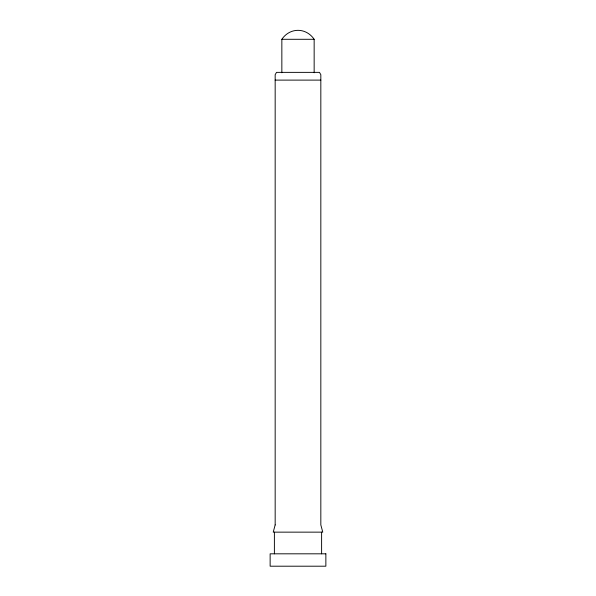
<?xml version="1.0" encoding="UTF-8"?>
<svg xmlns="http://www.w3.org/2000/svg" width="596" height="596" viewBox="0 0 596 596"><rect width="100%" height="100%" fill="white"/><g stroke="black" fill="none" stroke-linecap="round" stroke-linejoin="round"><path stroke-width="0.89" d="M281.848 72.772L281.848 39.291C289.991 27.349 306.009 27.349 314.152 39.291L314.152 72.772M281.848 39.291L314.152 39.291M275.166 80.11L320.834 80.11M321.609 532.146L321.609 553.818M274.391 532.146L274.391 553.818M275.166 524.92L273.229 532.146L322.771 532.146L320.834 524.92L320.827 74.694L319.486 72.369L276.514 72.369L275.173 74.694L275.166 524.92M325.863 553.818L270.137 553.818L270.137 566.2L325.863 566.2L325.863 553.818"/></g></svg>
